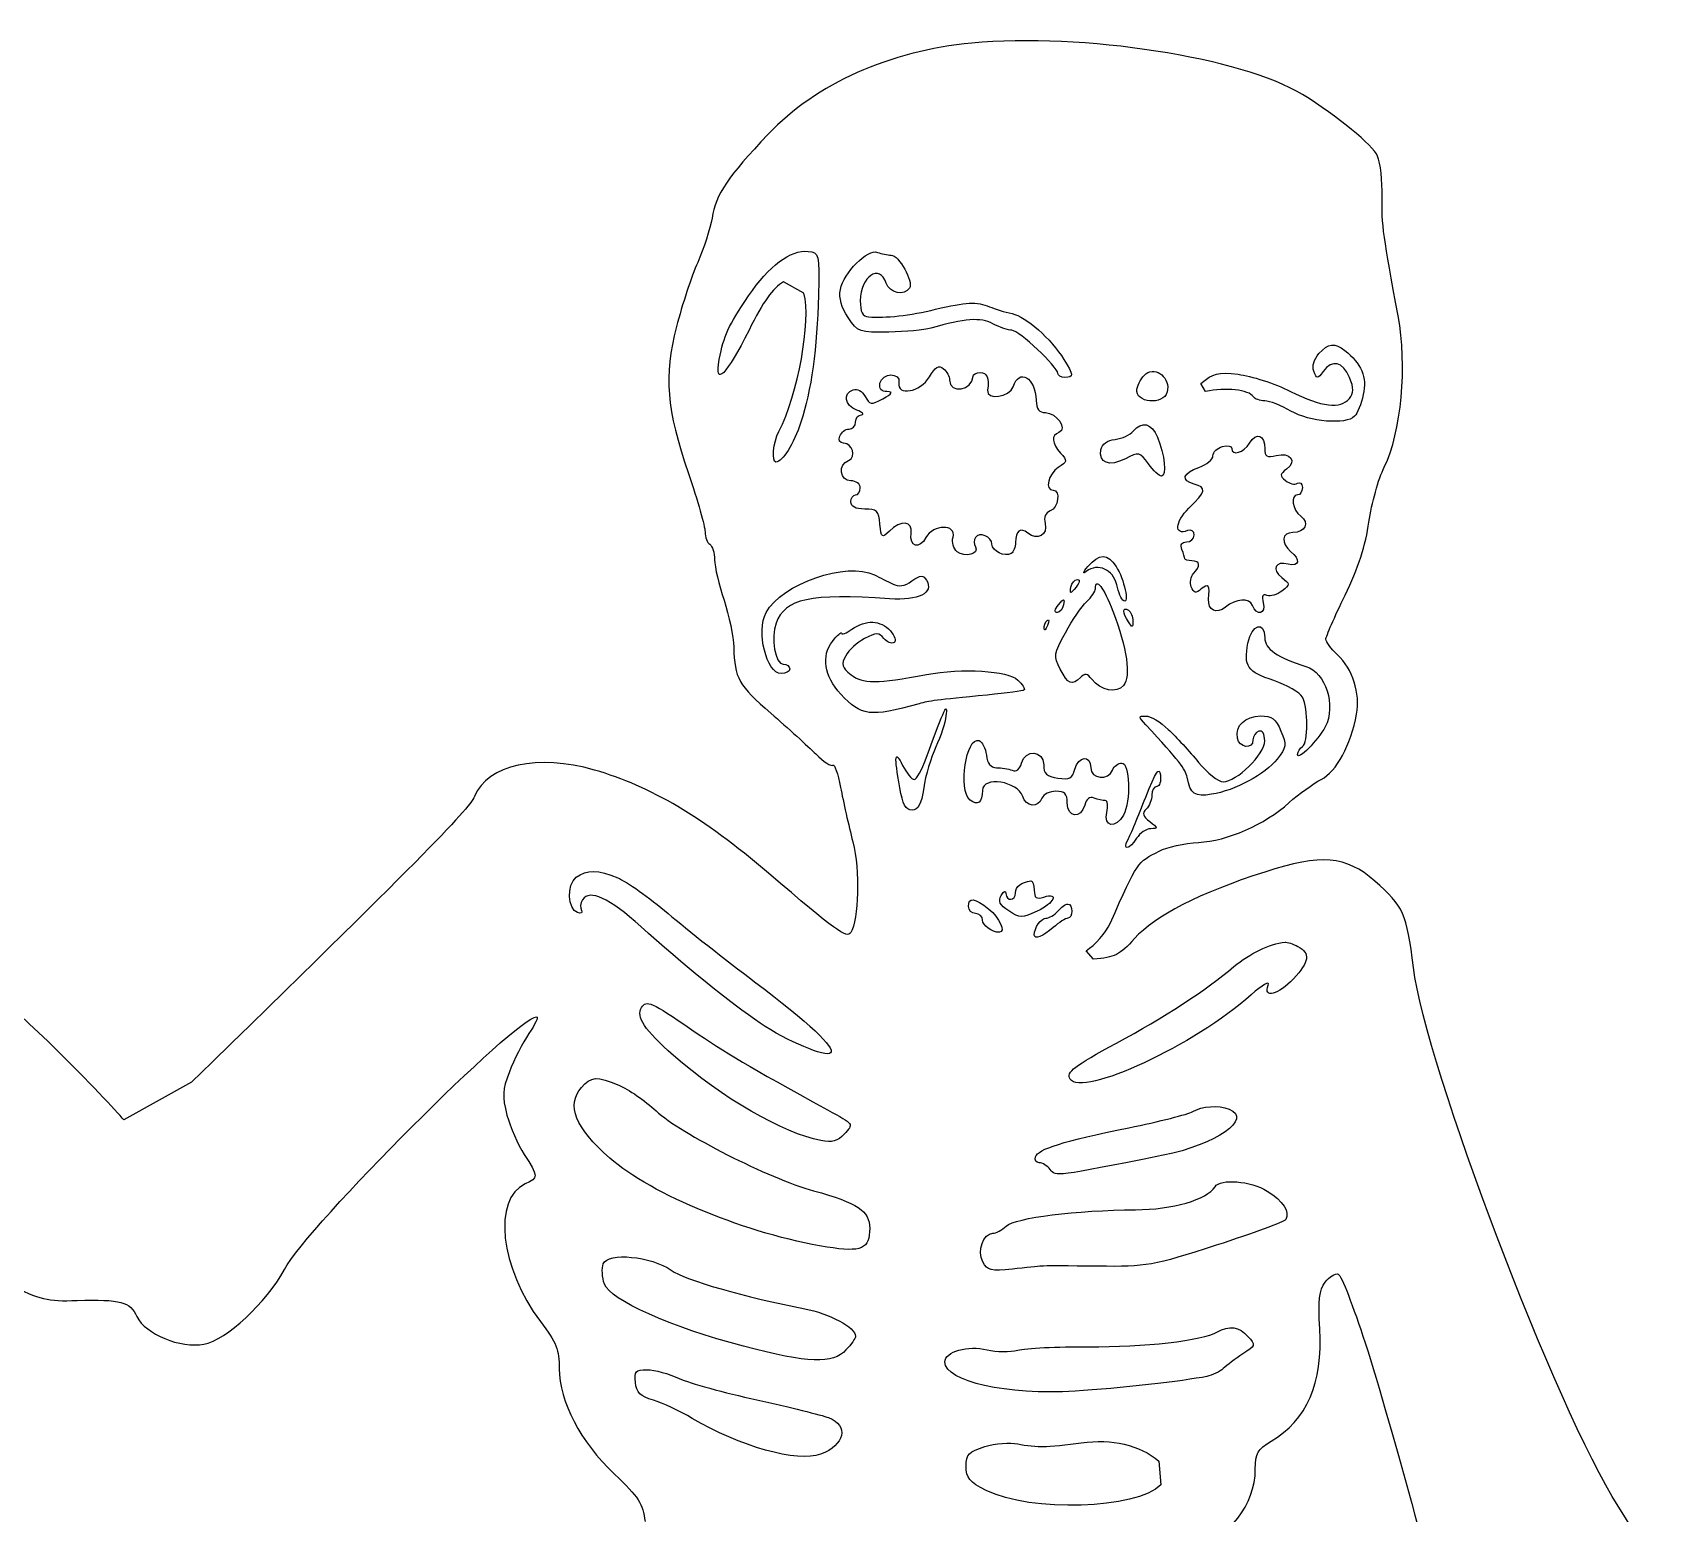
# Model space of a CAD drawing. Header units: millimetres. Extents: x 61 to 288, y 75 to 444.
# Drawn here: x 220.7 to 287.5, y 199.6 to 260.2 of the extents above; entities that cross this region are included whole.
import ezdxf

# ---------------------------------------------------------------- set-up
doc = ezdxf.new("R2010")
doc.units = ezdxf.units.MM
doc.layers.add('Layer 01', color=12, linetype='Continuous', true_color=0xc80000)

msp = doc.modelspace()

# ---------------------------------------------------------------- linework, layer by layer
at = {"layer": 'Layer 01'}
for p, q in [((252.265, 249.551), (251.433, 250.006)), ((268.701, 245.526), (268.509, 245.849)), ((264.115, 222.301), (263.806, 222.647)), ((227.209, 217.263), (224.438, 215.722)), ((266.789, 201.765), (266.865, 200.786))]:
    msp.add_line(p, q, dxfattribs=at)
for points in [[(272.657, 257.678), (270.211, 259.185), (263.638, 260.206), (259.131, 259.778)], [(259.131, 259.778), (255.761, 259.459), (252.77, 258.121), (250.806, 256.055)], [(275.734, 255.152), (275.547, 255.604), (274.112, 256.782), (272.657, 257.678)], [(250.806, 256.055), (249.14, 254.302), (248.67, 253.601), (248.504, 252.62)], [(275.922, 253.497), (275.936, 254.124), (275.851, 254.869), (275.734, 255.152)], [(276.577, 248.618), (275.974, 251.806), (275.898, 252.372), (275.922, 253.497)], [(248.504, 252.62), (248.431, 252.185), (248.167, 251.368), (247.917, 250.804)], [(250, 249.435), (250.828, 250.666), (251.723, 251.335), (252.435, 251.255)], [(253.757, 249.703), (253.882, 250.374), (254.877, 251.37), (255.273, 251.218)], [(247.917, 250.804), (247.667, 250.239), (247.278, 249.059), (247.052, 248.181)], [(252.435, 251.255), (252.889, 251.204), (252.897, 251.17), (252.858, 249.471)], [(255.628, 249.952), (255.369, 250.769), (254.57, 250.231), (254.57, 249.24)], [(255.273, 251.218), (255.433, 251.157), (255.684, 251.106), (255.831, 251.106)], [(255.831, 251.106), (256.149, 251.106), (256.753, 250.023), (256.587, 249.754)], [(251.433, 250.006), (250.989, 249.75), (250.595, 249.202), (250.019, 248.04)], [(248.8, 246.831), (249, 247.845), (249.151, 248.172), (250, 249.435)], [(251.239, 243.891), (252.019, 245.384), (252.569, 248.421), (252.265, 249.551)], [(252.858, 249.471), (252.808, 247.316), (252.562, 245.526), (252.144, 244.276)], [(254.076, 248.548), (253.795, 248.963), (253.69, 249.341), (253.757, 249.703)], [(256.587, 249.754), (256.383, 249.424), (255.754, 249.554), (255.628, 249.952)], [(254.57, 249.24), (254.57, 248.774), (254.66, 248.598), (254.907, 248.577)], [(254.907, 248.577), (255.578, 248.521), (256.612, 248.638), (257.649, 248.888)], [(257.649, 248.888), (258.899, 249.188), (259.342, 249.209), (259.861, 248.99)], [(259.861, 248.99), (260.073, 248.9), (260.487, 248.775), (260.78, 248.711)], [(260.78, 248.711), (261.353, 248.587), (262.374, 247.683), (262.904, 246.832)], [(247.052, 248.181), (246.526, 246.138), (246.633, 244.82), (247.541, 242.163)], [(250.019, 248.04), (249.106, 246.198), (248.57, 245.666), (248.8, 246.831)], [(255.734, 247.954), (254.542, 247.932), (254.477, 247.956), (254.076, 248.548)], [(257.456, 248.115), (257.192, 248.039), (256.417, 247.967), (255.734, 247.954)], [(259.992, 248.299), (259.481, 248.563), (258.859, 248.518), (257.456, 248.115)], [(260.776, 248.028), (260.633, 248.028), (260.28, 248.15), (259.992, 248.299)], [(262.652, 246.266), (262.652, 246.531), (261.058, 248.028), (260.776, 248.028)], [(276.01, 242.435), (276.706, 243.837), (276.96, 246.6), (276.577, 248.618)], [(273.337, 247.073), (273.729, 247.505), (273.976, 247.536), (274.398, 247.204)], [(262.904, 246.832), (263.302, 246.191), (263.307, 246.104), (262.94, 246.104)], [(273.129, 246.351), (273.046, 246.565), (273.124, 246.838), (273.337, 247.073)], [(274.582, 246.103), (274.313, 246.751), (273.881, 246.848), (273.51, 246.344)], [(274.398, 247.204), (275.073, 246.672), (275.31, 246.102), (275.151, 245.396)], [(255.376, 245.863), (255.46, 246.298), (256.225, 246.322), (256.154, 245.887)], [(256.154, 245.887), (256.062, 245.32), (257.035, 245.502), (257.401, 246.12)], [(257.401, 246.12), (257.646, 246.536), (257.783, 246.617), (257.974, 246.458)], [(257.974, 246.458), (258.113, 246.343), (258.226, 246.139), (258.226, 246.004)], [(258.226, 246.004), (258.226, 245.411), (259.173, 245.556), (259.185, 246.152)], [(259.185, 246.152), (259.187, 246.231), (259.318, 246.296), (259.477, 246.296)], [(259.477, 246.296), (259.755, 246.296), (259.845, 246.081), (259.78, 245.574)], [(260.824, 245.719), (261.069, 246.491), (261.731, 246.1), (261.767, 245.161)], [(262.94, 246.104), (262.781, 246.104), (262.652, 246.177), (262.652, 246.266)], [(265.888, 245.622), (265.922, 245.834), (266.089, 246.115), (266.259, 246.246)], [(266.259, 246.246), (266.675, 246.567), (267.272, 246.058), (267.127, 245.505)], [(268.509, 245.849), (269.006, 246.281), (269.192, 246.327), (270.035, 246.227)], [(270.035, 246.227), (270.563, 246.165), (271.522, 245.851), (272.166, 245.531)], [(273.51, 246.344), (273.274, 246.024), (273.255, 246.024), (273.129, 246.351)], [(274.581, 245.237), (274.772, 245.467), (274.772, 245.643), (274.582, 246.103)], [(254.426, 244.763), (253.934, 244.96), (253.851, 245.431), (254.278, 245.595)], [(254.278, 245.595), (254.447, 245.659), (254.648, 245.548), (254.767, 245.325)], [(254.767, 245.325), (254.954, 244.975), (255.012, 244.967), (255.492, 245.228)], [(255.662, 245.519), (255.434, 245.524), (255.334, 245.644), (255.376, 245.863)], [(255.492, 245.228), (255.888, 245.443), (255.929, 245.513), (255.662, 245.519)], [(259.78, 245.574), (259.726, 245.159), (260.688, 245.292), (260.824, 245.719)], [(267.127, 245.505), (266.981, 244.945), (265.798, 245.058), (265.888, 245.622)], [(270.652, 245.309), (270.476, 245.594), (269.496, 245.703), (268.701, 245.526)], [(271.118, 245.141), (270.919, 245.141), (270.709, 245.217), (270.652, 245.309)], [(272.166, 245.531), (273.456, 244.89), (274.216, 244.797), (274.581, 245.237)], [(275.151, 245.396), (275.066, 245.018), (274.906, 244.619), (274.795, 244.509)], [(254.618, 244.576), (254.75, 244.583), (254.664, 244.667), (254.426, 244.763)], [(261.767, 245.161), (261.78, 244.806), (261.891, 244.661), (262.149, 244.66)], [(262.149, 244.66), (262.6, 244.66), (263.062, 243.982), (262.7, 243.85)], [(272.187, 244.725), (271.799, 244.954), (271.318, 245.141), (271.118, 245.141)], [(274.795, 244.509), (274.442, 244.155), (272.942, 244.279), (272.187, 244.725)], [(252.144, 244.276), (251.84, 243.365), (251.385, 242.64), (251.118, 242.64)], [(253.731, 243.698), (253.792, 243.857), (253.962, 243.987), (254.109, 243.987)], [(254.109, 243.987), (254.257, 243.987), (254.378, 244.117), (254.378, 244.276)], [(254.378, 244.276), (254.378, 244.434), (254.486, 244.57), (254.618, 244.576)], [(265.74, 243.902), (266.096, 244.331), (266.488, 244.232), (266.731, 243.65)], [(251.118, 242.64), (250.934, 242.64), (251.013, 243.457), (251.239, 243.891)], [(253.882, 243.41), (253.728, 243.41), (253.666, 243.529), (253.731, 243.698)], [(254.086, 242.708), (254.427, 242.839), (254.261, 243.41), (253.882, 243.41)], [(262.7, 243.85), (262.372, 243.731), (262.397, 243.412), (262.766, 243.005)], [(264.414, 243.144), (264.457, 243.37), (264.675, 243.528), (264.996, 243.565)], [(264.996, 243.565), (265.279, 243.598), (265.613, 243.75), (265.74, 243.902)], [(266.731, 243.65), (267.023, 242.951), (267.117, 242.063), (266.898, 242.063)], [(269.386, 243.273), (269.598, 243.328), (269.771, 243.295), (269.771, 243.199)], [(269.771, 243.199), (269.771, 242.877), (270.253, 243.021), (270.501, 243.417)], [(270.501, 243.417), (270.787, 243.875), (271.118, 243.751), (271.118, 243.185)], [(254.185, 241.87), (253.728, 241.87), (253.648, 242.541), (254.086, 242.708)], [(262.766, 243.005), (263.048, 242.693), (263.041, 242.646), (262.67, 242.414)], [(265.416, 242.773), (264.763, 242.435), (264.311, 242.603), (264.414, 243.144)], [(266.358, 242.566), (266.004, 243.052), (265.97, 243.059), (265.416, 242.773)], [(268.424, 242.419), (268.742, 242.529), (269.001, 242.744), (269.001, 242.896)], [(269.001, 242.896), (269.001, 243.048), (269.175, 243.218), (269.386, 243.273)], [(271.118, 243.185), (271.118, 242.863), (271.204, 242.812), (271.587, 242.908)], [(271.587, 242.908), (272.165, 243.054), (272.454, 242.671), (272.011, 242.347)], [(247.541, 242.163), (247.914, 241.07), (248.22, 239.999), (248.22, 239.783)], [(262.67, 242.414), (262.26, 242.159), (262.108, 241.485), (262.459, 241.485)], [(266.898, 242.063), (266.803, 242.063), (266.559, 242.289), (266.358, 242.566)], [(268.232, 241.734), (267.673, 241.88), (267.76, 242.187), (268.424, 242.419)], [(272.011, 242.347), (271.732, 242.143), (271.727, 242.084), (271.973, 241.879)], [(275.383, 240.183), (275.488, 240.939), (275.77, 241.953), (276.01, 242.435)], [(254.57, 241.582), (254.57, 241.742), (254.399, 241.87), (254.185, 241.87)], [(254.378, 241.293), (254.483, 241.293), (254.57, 241.423), (254.57, 241.582)], [(262.459, 241.485), (262.776, 241.485), (262.676, 240.766), (262.341, 240.638)], [(268.018, 240.754), (268.719, 241.438), (268.753, 241.597), (268.232, 241.734)], [(271.973, 241.879), (272.129, 241.75), (272.346, 241.701), (272.456, 241.769)], [(272.456, 241.769), (272.567, 241.837), (272.657, 241.758), (272.657, 241.593)], [(272.657, 241.593), (272.657, 241.428), (272.571, 241.293), (272.465, 241.293)], [(254.185, 241.004), (254.185, 241.163), (254.272, 241.293), (254.378, 241.293)], [(254.75, 240.716), (254.376, 240.716), (254.185, 240.813), (254.185, 241.004)], [(255.376, 240.102), (255.323, 240.639), (255.245, 240.716), (254.75, 240.716)], [(262.341, 240.638), (262.14, 240.561), (262.067, 240.379), (262.134, 240.124)], [(267.963, 239.831), (267.404, 239.616), (267.439, 240.187), (268.018, 240.754)], [(272.465, 241.293), (272.155, 241.293), (272.244, 240.683), (272.59, 240.429)], [(255.759, 239.813), (255.456, 239.509), (255.432, 239.527), (255.376, 240.102)], [(256.651, 239.723), (256.725, 240.234), (256.227, 240.285), (255.759, 239.813)], [(258.364, 239.568), (258.506, 240.111), (257.549, 240.094), (257.258, 239.55)], [(261.429, 239.731), (261.127, 239.981), (260.92, 239.825), (260.92, 239.348)], [(262.134, 240.124), (262.255, 239.661), (261.811, 239.413), (261.429, 239.731)], [(272.59, 240.429), (272.973, 240.15), (272.78, 239.754), (272.261, 239.754)], [(274.406, 237.191), (274.937, 238.282), (275.255, 239.256), (275.383, 240.183)], [(248.22, 239.783), (248.22, 239.568), (248.307, 239.338), (248.413, 239.273)], [(257.258, 239.55), (256.99, 239.05), (256.57, 239.171), (256.651, 239.723)], [(258.532, 238.97), (258.385, 239.091), (258.31, 239.361), (258.364, 239.568)], [(259.279, 239.553), (259.216, 239.452), (259.219, 239.282), (259.285, 239.175)], [(259.958, 239.273), (259.958, 239.583), (259.432, 239.8), (259.279, 239.553)], [(260.92, 239.348), (260.92, 239.16), (260.841, 238.958), (260.745, 238.899)], [(267.73, 239.065), (267.653, 239.264), (267.72, 239.369), (267.922, 239.369)], [(267.922, 239.369), (268.093, 239.369), (268.232, 239.496), (268.232, 239.651)], [(268.232, 239.651), (268.232, 239.815), (268.118, 239.89), (267.963, 239.831)], [(272.261, 239.754), (271.817, 239.754), (271.77, 239.321), (272.176, 238.984)], [(248.413, 239.273), (248.518, 239.207), (248.607, 238.921), (248.61, 238.636)], [(248.61, 238.636), (248.612, 238.351), (248.785, 237.607), (248.995, 236.982)], [(259.285, 239.175), (259.464, 238.885), (258.839, 238.715), (258.532, 238.97)], [(260.745, 238.899), (260.485, 238.738), (259.958, 238.988), (259.958, 239.273)], [(263.884, 238.362), (264.349, 238.907), (264.685, 238.906), (265.041, 238.359)], [(267.847, 238.68), (267.847, 238.724), (267.794, 238.897), (267.73, 239.065)], [(268.135, 238.599), (267.977, 238.599), (267.847, 238.635), (267.847, 238.68)], [(272.176, 238.984), (272.588, 238.642), (272.533, 238.344), (272.08, 238.462)], [(250.721, 236.482), (251.349, 237.656), (254.027, 238.587), (255.15, 238.022)], [(255.15, 238.022), (255.36, 237.916), (255.694, 237.749), (255.893, 237.65)], [(256.684, 237.772), (257.045, 238.025), (257.139, 238.031), (257.278, 237.807)], [(263.816, 238.162), (263.65, 238.034), (263.68, 238.123), (263.884, 238.362)], [(265.061, 237.62), (264.923, 238.247), (264.288, 238.524), (263.816, 238.162)], [(264.191, 237.452), (264.191, 237.953), (264.526, 237.522), (264.907, 236.531)], [(265.041, 238.359), (265.365, 237.862), (265.596, 236.809), (265.348, 236.962)], [(268.112, 237.532), (268.044, 237.71), (268.086, 237.953), (268.206, 238.073)], [(268.206, 238.073), (268.508, 238.376), (268.478, 238.599), (268.135, 238.599)], [(272.08, 238.462), (271.552, 238.601), (271.386, 238.249), (271.82, 237.913)], [(257.278, 237.807), (257.6, 237.285), (256.953, 236.957), (255.765, 237.04)], [(255.893, 237.65), (256.147, 237.524), (256.382, 237.561), (256.684, 237.772)], [(263.397, 237.519), (263.154, 237.234), (263.137, 237.234), (263.189, 237.519)], [(263.189, 237.519), (263.22, 237.69), (263.339, 237.83), (263.453, 237.83)], [(263.453, 237.83), (263.578, 237.83), (263.556, 237.706), (263.397, 237.519)], [(263.832, 236.923), (264.03, 237.112), (264.191, 237.35), (264.191, 237.452)], [(265.348, 236.962), (265.257, 237.018), (265.128, 237.314), (265.061, 237.62)], [(268.523, 237.447), (268.29, 237.254), (268.213, 237.27), (268.112, 237.532)], [(268.822, 237.029), (268.878, 237.599), (268.814, 237.688), (268.523, 237.447)], [(271.821, 237.362), (271.625, 237.21), (271.35, 237.13), (271.209, 237.184)], [(271.82, 237.913), (272.166, 237.645), (272.166, 237.629), (271.821, 237.362)], [(248.995, 236.982), (249.204, 236.357), (249.383, 235.491), (249.394, 235.058)], [(255.765, 237.04), (252.503, 237.268), (251.504, 237.053), (251.123, 236.04)], [(262.62, 236.483), (262.494, 236.483), (262.517, 236.606), (262.676, 236.793)], [(262.884, 236.793), (262.853, 236.622), (262.734, 236.483), (262.62, 236.483)], [(262.676, 236.793), (262.919, 237.078), (262.936, 237.078), (262.884, 236.793)], [(262.966, 235.657), (263.245, 236.164), (263.635, 236.734), (263.832, 236.923)], [(265.538, 236.098), (265.294, 236.475), (265.294, 236.729), (265.538, 236.579)], [(269.51, 236.698), (269.153, 236.401), (268.778, 236.582), (268.822, 237.029)], [(270.612, 236.767), (270.486, 237.094), (269.946, 237.06), (269.51, 236.698)], [(271.058, 236.883), (271.178, 236.426), (270.782, 236.324), (270.612, 236.767)], [(271.209, 237.184), (271.03, 237.253), (270.985, 237.164), (271.058, 236.883)], [(273.619, 235.388), (273.619, 235.49), (273.973, 236.301), (274.406, 237.191)], [(251.337, 233.981), (250.729, 233.981), (250.305, 235.704), (250.721, 236.482)], [(251.123, 236.04), (250.901, 235.45), (251.091, 234.366), (251.417, 234.366)], [(254.228, 235.798), (254.803, 236.201), (255.402, 236.176), (255.803, 235.732)], [(262.087, 235.825), (262.08, 235.94), (262.139, 236.091), (262.219, 236.162)], [(262.231, 235.953), (262.159, 235.768), (262.094, 235.711), (262.087, 235.825)], [(262.219, 236.162), (262.298, 236.233), (262.304, 236.139), (262.231, 235.953)], [(264.907, 236.531), (265.485, 235.027), (265.651, 233.868), (265.343, 233.497)], [(265.538, 236.579), (265.644, 236.513), (265.729, 236.313), (265.727, 236.134)], [(265.727, 236.134), (265.725, 235.854), (265.699, 235.849), (265.538, 236.098)], [(270.432, 235.233), (270.577, 236.006), (271.118, 236.174), (271.118, 235.446)], [(253.776, 233.144), (253.096, 233.883), (252.966, 234.704), (253.434, 235.299)], [(253.434, 235.299), (253.636, 235.555), (253.8, 235.705), (253.8, 235.632)], [(253.8, 235.632), (253.8, 235.559), (253.993, 235.633), (254.228, 235.798)], [(254.749, 235.417), (254.445, 235.26), (254.096, 234.944), (253.973, 234.714)], [(255.534, 235.421), (255.33, 235.668), (255.233, 235.668), (254.749, 235.417)], [(255.951, 235.253), (255.85, 235.191), (255.663, 235.267), (255.534, 235.421)], [(255.803, 235.732), (255.99, 235.526), (256.054, 235.317), (255.951, 235.253)], [(262.752, 234.165), (262.474, 234.702), (262.487, 234.787), (262.966, 235.657)], [(271.118, 235.446), (271.118, 234.993), (271.648, 234.626), (272.804, 234.278)], [(274.095, 234.756), (273.833, 235.002), (273.619, 235.286), (273.619, 235.388)], [(249.394, 235.058), (249.424, 233.799), (249.591, 233.504), (250.914, 232.358)], [(253.973, 234.714), (253.782, 234.357), (253.815, 234.242), (254.192, 233.937)], [(271.491, 233.696), (270.395, 234.061), (270.251, 234.269), (270.432, 235.233)], [(274.879, 232.325), (275.037, 233.167), (274.711, 234.177), (274.095, 234.756)], [(251.684, 234.174), (251.684, 234.068), (251.528, 233.981), (251.337, 233.981)], [(251.417, 234.366), (251.564, 234.366), (251.684, 234.279), (251.684, 234.174)], [(254.192, 233.937), (254.655, 233.562), (255.267, 233.564), (257.275, 233.944)], [(257.275, 233.944), (258.73, 234.22), (260.63, 234.106), (261.015, 233.721)], [(263.574, 233.826), (263.227, 233.479), (263.074, 233.542), (262.752, 234.165)], [(264.046, 233.75), (263.859, 233.988), (263.753, 234.005), (263.574, 233.826)], [(272.804, 234.278), (273.613, 234.033), (274.047, 232.671), (273.591, 231.804)], [(261.279, 233.315), (261.24, 233.277), (260.559, 233.182), (259.765, 233.106)], [(261.015, 233.721), (261.2, 233.536), (261.318, 233.354), (261.279, 233.315)], [(265.343, 233.497), (265.06, 233.157), (264.413, 233.283), (264.046, 233.75)], [(272.659, 233.016), (272.554, 233.211), (272.029, 233.518), (271.491, 233.696)], [(256.975, 232.752), (254.958, 232.192), (254.614, 232.234), (253.776, 233.144)], [(259.765, 233.106), (257.64, 232.9), (257.398, 232.87), (256.975, 232.752)], [(257.268, 230.518), (258.051, 232.652), (258.14, 232.843), (258.077, 232.249)], [(272.657, 230.999), (272.906, 231.152), (272.907, 232.553), (272.659, 233.016)], [(250.914, 232.358), (251.602, 231.762), (252.428, 231.014), (252.75, 230.695)], [(258.077, 232.249), (258.049, 231.985), (257.862, 231.418), (257.662, 230.99)], [(266.259, 231.884), (265.939, 232.232), (265.939, 232.249), (266.259, 232.248)], [(266.259, 232.248), (266.445, 232.248), (266.856, 232), (267.173, 231.698)], [(269.998, 231.345), (269.9, 231.855), (270.319, 232.249), (270.958, 232.249)], [(270.958, 232.249), (271.41, 232.249), (271.573, 232.127), (271.781, 231.631)], [(273.427, 229.652), (274.053, 229.976), (274.641, 231.059), (274.879, 232.325)], [(259.061, 228.811), (258.563, 229.225), (258.895, 231.416), (259.43, 231.24)], [(267.945, 229.739), (267.88, 230.073), (267.607, 230.421), (266.259, 231.884)], [(267.173, 231.698), (267.491, 231.396), (268.047, 230.79), (268.41, 230.352)], [(270.637, 231.271), (270.637, 230.873), (270.077, 230.937), (269.998, 231.345)], [(270.877, 231.624), (270.745, 231.58), (270.637, 231.421), (270.637, 231.271)], [(271.118, 231.227), (271.118, 231.523), (271.027, 231.674), (270.877, 231.624)], [(271.781, 231.631), (272.018, 231.069), (272.004, 230.965), (271.628, 230.485)], [(273.591, 231.804), (273.298, 231.247), (272.465, 230.409), (272.465, 230.672)], [(243.698, 230.036), (241.374, 230.707), (239.321, 230.255), (238.782, 228.954)], [(252.75, 230.695), (253.071, 230.376), (253.386, 230.168), (253.45, 230.232)], [(256.186, 229.315), (255.951, 230.659), (255.979, 230.875), (256.304, 230.229)], [(257.662, 230.99), (257.463, 230.563), (257.238, 229.805), (257.164, 229.307)], [(259.43, 231.24), (259.561, 231.197), (259.696, 230.93), (259.73, 230.647)], [(259.73, 230.647), (259.771, 230.297), (259.904, 230.133), (260.147, 230.133)], [(261.165, 230.314), (261.318, 230.9), (262.074, 230.848), (262.074, 230.251)], [(263.35, 230.069), (263.488, 230.617), (263.998, 230.667), (263.998, 230.133)], [(269.414, 229.556), (269.967, 229.556), (271.118, 230.684), (271.118, 231.227)], [(272.465, 230.672), (272.465, 230.786), (272.551, 230.933), (272.657, 230.999)], [(250.818, 225.814), (248.118, 228.117), (246.003, 229.371), (243.698, 230.036)], [(253.45, 230.232), (253.514, 230.295), (253.655, 229.888), (253.763, 229.326)], [(256.304, 230.229), (256.464, 229.911), (256.675, 229.652), (256.773, 229.652)], [(256.773, 229.652), (256.87, 229.652), (257.093, 230.041), (257.268, 230.518)], [(260.147, 230.133), (260.343, 230.133), (260.629, 230.085), (260.783, 230.026)], [(260.783, 230.026), (260.957, 229.959), (261.1, 230.067), (261.165, 230.314)], [(262.074, 230.251), (262.074, 229.887), (262.195, 229.774), (262.656, 229.706)], [(262.656, 229.706), (263.14, 229.635), (263.257, 229.696), (263.35, 230.069)], [(263.998, 230.133), (263.998, 229.671), (264.721, 229.593), (264.891, 230.037)], [(264.891, 230.037), (264.952, 230.195), (265.122, 230.325), (265.27, 230.325)], [(265.27, 230.325), (265.595, 230.325), (265.645, 228.769), (265.339, 228.196)], [(266.248, 228.921), (266.659, 229.977), (266.803, 230.195), (266.849, 229.835)], [(268.41, 230.352), (268.773, 229.914), (269.225, 229.556), (269.414, 229.556)], [(271.628, 230.485), (271.146, 229.87), (269.896, 229.198), (268.945, 229.044)], [(221.685, 218.588), (217.865, 222.373), (212.494, 226.423), (206.85, 229.775)], [(253.763, 229.326), (253.872, 228.764), (254.096, 227.765), (254.263, 227.104)], [(256.687, 228.401), (256.43, 228.401), (256.306, 228.628), (256.186, 229.315)], [(257.164, 229.307), (257.06, 228.619), (256.946, 228.401), (256.687, 228.401)], [(261.215, 228.957), (261.017, 229.58), (259.573, 229.796), (259.573, 229.203)], [(266.705, 229.363), (266.592, 229.363), (266.5, 229.207), (266.5, 229.017)], [(266.849, 229.835), (266.883, 229.576), (266.818, 229.363), (266.705, 229.363)], [(268.945, 229.044), (268.259, 228.932), (268.076, 229.06), (267.945, 229.739)], [(272.117, 228.705), (272.507, 229.055), (273.097, 229.481), (273.427, 229.652)], [(238.782, 228.954), (238.552, 228.4), (236.358, 226.183), (227.209, 217.263)], [(259.573, 229.203), (259.573, 228.714), (259.368, 228.557), (259.061, 228.811)], [(262.005, 228.882), (261.849, 228.476), (261.353, 228.523), (261.215, 228.957)], [(262.576, 229.171), (262.323, 229.171), (262.066, 229.041), (262.005, 228.882)], [(263.036, 228.69), (263.036, 229.069), (262.939, 229.171), (262.576, 229.171)], [(263.753, 228.604), (263.603, 228.028), (263.036, 228.096), (263.036, 228.69)], [(264.136, 228.893), (263.961, 228.96), (263.818, 228.852), (263.753, 228.604)], [(264.595, 228.786), (264.496, 228.786), (264.289, 228.834), (264.136, 228.893)], [(264.655, 228.305), (264.721, 228.569), (264.694, 228.786), (264.595, 228.786)], [(265.525, 227.198), (265.625, 227.384), (265.95, 228.159), (266.248, 228.921)], [(266.5, 229.017), (266.5, 228.826), (266.396, 228.567), (266.27, 228.44)], [(268.403, 227.075), (269.603, 227.139), (271.103, 227.798), (272.117, 228.705)], [(265.339, 228.196), (265.033, 227.625), (264.505, 227.709), (264.655, 228.305)], [(266.27, 228.44), (266.091, 228.262), (266.123, 228.147), (266.414, 227.927)], [(266.414, 227.927), (266.751, 227.672), (266.755, 227.643), (266.453, 227.637)], [(266.453, 227.637), (266.269, 227.634), (266.01, 227.458), (265.878, 227.246)], [(254.263, 227.104), (254.562, 225.915), (254.516, 223.933), (254.177, 223.384)], [(264.79, 223.762), (265.94, 226.333), (265.882, 226.247), (266.805, 226.724)], [(265.878, 227.246), (265.583, 226.774), (265.271, 226.731), (265.525, 227.198)], [(266.805, 226.724), (267.121, 226.887), (267.84, 227.046), (268.403, 227.075)], [(275.616, 225.495), (274.439, 226.532), (273.438, 226.614), (271.118, 225.865)], [(242.949, 225.65), (243.388, 225.971), (243.841, 225.966), (244.646, 225.629)], [(243.004, 224.206), (242.586, 224.343), (242.548, 225.356), (242.949, 225.65)], [(244.646, 225.629), (245.002, 225.48), (245.93, 224.822), (246.709, 224.166)], [(254.177, 223.384), (254.024, 223.137), (253.589, 223.451), (250.818, 225.814)], [(260.92, 225.018), (260.92, 225.266), (261.172, 225.46), (261.545, 225.5)], [(261.545, 225.5), (261.624, 225.508), (261.689, 225.336), (261.689, 225.117)], [(271.118, 225.865), (268.446, 225.002), (266.636, 224.076), (265.79, 223.14)], [(277.203, 221.955), (276.922, 224.197), (276.812, 224.443), (275.616, 225.495)], [(243.209, 224.732), (243.122, 224.591), (243.1, 224.394), (243.161, 224.296)], [(245.59, 223.635), (244.307, 224.797), (243.484, 225.176), (243.209, 224.732)], [(258.996, 224.456), (258.996, 224.85), (259.235, 224.819), (259.836, 224.346)], [(260.649, 224.27), (260.268, 224.519), (260.197, 224.667), (260.339, 224.91)], [(260.339, 224.91), (260.449, 225.098), (260.526, 225.129), (260.529, 224.986)], [(260.529, 224.986), (260.537, 224.651), (260.92, 224.682), (260.92, 225.018)], [(261.689, 225.117), (261.689, 224.807), (261.774, 224.746), (262.074, 224.841)], [(262.074, 224.841), (262.717, 225.045), (262.505, 224.592), (261.801, 224.258)], [(243.161, 224.296), (243.221, 224.198), (243.151, 224.157), (243.004, 224.206)], [(246.709, 224.166), (247.487, 223.509), (249.076, 222.253), (250.241, 221.375)], [(259.284, 224.168), (259.125, 224.168), (258.996, 224.298), (258.996, 224.456)], [(259.573, 223.9), (259.573, 224.047), (259.443, 224.168), (259.284, 224.168)], [(259.836, 224.346), (260.261, 224.011), (260.537, 223.398), (260.262, 223.398)], [(261.801, 224.258), (261.191, 223.969), (261.107, 223.97), (260.649, 224.27)], [(261.689, 223.286), (261.689, 223.581), (261.963, 223.975), (262.168, 223.975)], [(262.168, 223.975), (262.302, 223.975), (262.52, 224.105), (262.652, 224.264)], [(263.066, 223.975), (262.976, 223.975), (262.703, 223.802), (262.459, 223.591)], [(262.652, 224.264), (262.783, 224.423), (262.967, 224.553), (263.06, 224.553)], [(263.06, 224.553), (263.153, 224.553), (263.229, 224.423), (263.229, 224.264)], [(263.229, 224.264), (263.229, 224.105), (263.155, 223.975), (263.066, 223.975)], [(250.471, 219.684), (249.285, 220.481), (247.28, 222.104), (245.59, 223.635)], [(260.262, 223.398), (259.955, 223.398), (259.573, 223.676), (259.573, 223.9)], [(262.459, 223.591), (262.05, 223.235), (261.689, 223.093), (261.689, 223.286)], [(263.806, 222.647), (264.176, 222.878), (264.619, 223.38), (264.79, 223.762)], [(265.79, 223.14), (265.185, 222.471), (264.974, 222.365), (264.115, 222.301)], [(269.86, 221.994), (270.507, 222.541), (271.307, 222.925), (271.948, 222.996)], [(271.948, 222.996), (272.035, 223.005), (272.273, 222.924), (272.478, 222.814)], [(272.478, 222.814), (272.993, 222.538), (272.944, 222.193), (272.291, 221.494)], [(265.057, 218.866), (266.994, 219.905), (268.719, 221.028), (269.86, 221.994)], [(285.576, 199.919), (283.045, 203.888), (277.707, 217.937), (277.203, 221.955)], [(250.241, 221.375), (252.485, 219.68), (253.565, 218.673), (253.358, 218.466)], [(271.256, 221.233), (271.328, 221.426), (271.033, 221.258), (270.565, 220.839)], [(272.291, 221.494), (271.674, 220.833), (271.047, 220.675), (271.256, 221.233)], [(245.621, 220.318), (245.821, 220.641), (246.018, 220.555), (247.68, 219.413)], [(270.565, 220.839), (268.274, 218.787), (263.63, 216.628), (263.157, 217.394)], [(231.008, 209.601), (231.983, 211.401), (240.505, 219.935), (241.328, 219.935)], [(241.328, 219.935), (241.408, 219.935), (241.266, 219.628), (241.012, 219.253)], [(246.924, 218.364), (245.741, 219.406), (245.386, 219.938), (245.621, 220.318)], [(241.012, 219.253), (240.757, 218.879), (240.398, 218.176), (240.213, 217.693)], [(247.68, 219.413), (249.103, 218.435), (249.927, 217.948), (253.223, 216.139)], [(253.358, 218.466), (253.163, 218.271), (251.581, 218.938), (250.471, 219.684)], [(224.438, 215.722), (224.152, 216.081), (222.913, 217.371), (221.685, 218.588)], [(263.157, 217.394), (262.983, 217.675), (263.311, 217.929), (265.057, 218.866)], [(252.961, 214.874), (251.418, 215.17), (248.895, 216.63), (246.924, 218.364)], [(240.213, 217.693), (239.925, 216.936), (239.911, 216.689), (240.114, 215.921)], [(243.164, 217.046), (243.561, 217.51), (243.783, 217.524), (244.696, 217.142)], [(244.317, 214.163), (242.897, 215.417), (242.538, 216.315), (243.164, 217.046)], [(244.696, 217.142), (245.079, 216.982), (245.763, 216.51), (246.216, 216.092)], [(240.114, 215.921), (240.244, 215.43), (240.562, 214.705), (240.822, 214.31)], [(246.216, 216.092), (247.239, 215.149), (250.816, 213.335), (252.662, 212.824)], [(253.223, 216.139), (254.334, 215.53), (254.304, 215.574), (253.906, 215.134)], [(265.554, 215.401), (266.801, 215.654), (267.979, 215.952), (268.171, 216.064)], [(269.659, 216.162), (270.659, 215.778), (269.128, 214.707), (266.961, 214.274)], [(268.171, 216.064), (268.566, 216.293), (269.206, 216.335), (269.659, 216.162)], [(261.736, 214.21), (261.843, 214.537), (262.862, 214.854), (265.554, 215.401)], [(253.906, 215.134), (253.648, 214.85), (253.416, 214.786), (252.961, 214.874)], [(240.822, 214.31), (241.4, 213.43), (241.403, 213.34), (240.864, 213.101)], [(253.209, 210.521), (250.009, 211.029), (246.014, 212.666), (244.317, 214.163)], [(261.893, 213.97), (261.763, 213.97), (261.693, 214.078), (261.736, 214.21)], [(262.342, 213.691), (262.224, 213.844), (262.022, 213.97), (261.893, 213.97)], [(266.961, 214.274), (262.537, 213.391), (262.569, 213.395), (262.342, 213.691)], [(269.085, 212.987), (269.299, 213.333), (270.542, 213.23), (271.22, 212.811)], [(240.864, 213.101), (239.513, 212.504), (239.828, 209.658), (241.486, 207.472)], [(252.662, 212.824), (254.459, 212.326), (254.955, 211.995), (254.955, 211.295)], [(265.826, 212.046), (267.344, 212.054), (268.761, 212.463), (269.085, 212.987)], [(271.22, 212.811), (271.864, 212.414), (272.164, 211.952), (271.976, 211.648)], [(260.545, 211.381), (260.919, 211.719), (263.422, 212.034), (265.826, 212.046)], [(254.955, 211.295), (254.955, 210.439), (254.63, 210.295), (253.209, 210.521)], [(259.997, 211.083), (260.118, 211.083), (260.364, 211.217), (260.545, 211.381)], [(271.976, 211.648), (271.918, 211.554), (270.641, 211.08), (269.137, 210.595)], [(259.582, 209.911), (259.345, 210.355), (259.603, 211.083), (259.997, 211.083)], [(269.137, 210.595), (266.528, 209.752), (266.307, 209.713), (264.287, 209.736)], [(244.057, 209.834), (244.242, 210.315), (246.024, 210.149), (246.829, 209.575)], [(260.792, 209.615), (259.92, 209.522), (259.771, 209.559), (259.582, 209.911)], [(227.714, 206.546), (228.625, 206.717), (230.275, 208.247), (231.008, 209.601)], [(244.102, 209.006), (244.007, 209.277), (243.986, 209.65), (244.057, 209.834)], [(246.829, 209.575), (247.393, 209.174), (249.905, 208.449), (252.297, 207.997)], [(261.978, 209.741), (261.872, 209.731), (261.338, 209.674), (260.792, 209.615)], [(264.287, 209.736), (263.123, 209.749), (262.084, 209.751), (261.978, 209.741)], [(273.594, 209.083), (273.766, 209.31), (274.006, 209.457), (274.129, 209.41)], [(274.129, 209.41), (274.252, 209.363), (274.746, 208.097), (275.227, 206.596)], [(219.733, 209.002), (221.019, 208.366), (221.305, 208.297), (222.523, 208.333)], [(249.796, 206.463), (246.823, 207.244), (244.33, 208.358), (244.102, 209.006)], [(273.369, 207.179), (273.301, 208.352), (273.349, 208.758), (273.594, 209.083)], [(222.523, 208.333), (224.326, 208.386), (224.679, 208.291), (224.976, 207.673)], [(252.297, 207.997), (253.297, 207.808), (254.378, 207.224), (254.378, 206.872)], [(224.976, 207.673), (225.318, 206.96), (226.759, 206.367), (227.714, 206.546)], [(241.486, 207.472), (242.132, 206.62), (242.255, 206.311), (242.255, 205.547)], [(269.179, 207.046), (269.657, 207.325), (270.068, 207.266), (270.431, 206.865)], [(254.378, 206.872), (254.378, 206.794), (254.201, 206.541), (253.985, 206.309)], [(263.902, 206.441), (266.175, 206.421), (268.583, 206.697), (269.179, 207.046)], [(270.431, 206.865), (270.752, 206.511), (270.743, 206.481), (270.22, 206.146)], [(271.38, 202.576), (272.849, 203.442), (273.498, 204.944), (273.369, 207.179)], [(275.227, 206.596), (276.293, 203.271), (278.44, 195.373), (278.695, 193.842)], [(253.985, 206.309), (253.442, 205.727), (252.458, 205.763), (249.796, 206.463)], [(258.033, 205.819), (258.033, 206.241), (258.983, 206.515), (259.762, 206.318)], [(259.762, 206.318), (260.134, 206.224), (260.698, 206.218), (261.016, 206.304)], [(261.016, 206.304), (261.333, 206.39), (262.632, 206.452), (263.902, 206.441)], [(270.22, 206.146), (269.92, 205.954), (269.561, 205.688), (269.421, 205.554)], [(242.255, 205.547), (242.256, 204.198), (243.112, 202.56), (244.511, 201.233)], [(245.369, 204.979), (245.316, 205.441), (245.373, 205.503), (245.85, 205.499)], [(245.85, 205.499), (246.148, 205.497), (246.739, 205.337), (247.162, 205.145)], [(263.362, 204.624), (260.593, 204.447), (258.033, 205.021), (258.033, 205.819)], [(268.747, 205.226), (267.809, 205.036), (265.136, 204.737), (263.362, 204.624)], [(269.421, 205.554), (269.281, 205.421), (268.978, 205.273), (268.747, 205.226)], [(246.104, 204.258), (245.575, 204.413), (245.417, 204.567), (245.369, 204.979)], [(247.162, 205.145), (247.585, 204.953), (249.014, 204.559), (250.337, 204.269)], [(247.692, 203.512), (247.189, 203.813), (246.474, 204.149), (246.104, 204.258)], [(250.337, 204.269), (251.66, 203.979), (252.98, 203.651), (253.271, 203.541)], [(252.944, 202.043), (252.02, 201.692), (249.601, 202.369), (247.692, 203.512)], [(253.271, 203.541), (254.114, 203.221), (253.939, 202.422), (252.944, 202.043)], [(259.669, 202.357), (260.092, 202.486), (260.698, 202.536), (261.016, 202.468)], [(263.614, 202.511), (264.879, 202.687), (265.975, 202.43), (266.789, 201.765)], [(270.733, 201.436), (270.733, 202.092), (270.82, 202.245), (271.38, 202.576)], [(258.899, 201.552), (258.899, 202.051), (258.997, 202.153), (259.669, 202.357)], [(261.016, 202.468), (261.333, 202.4), (261.81, 202.349), (262.074, 202.354)], [(262.074, 202.354), (262.339, 202.359), (263.032, 202.43), (263.614, 202.511)], [(244.511, 201.233), (245.512, 200.285), (245.679, 200.025), (245.762, 199.287)], [(259.726, 200.564), (259.031, 200.915), (258.899, 201.073), (258.899, 201.552)], [(268.236, 198.288), (269.646, 198.598), (270.733, 199.968), (270.733, 201.436)], [(266.865, 200.786), (265.882, 199.788), (261.532, 199.653), (259.726, 200.564)], [(287.332, 196.241), (287.549, 196.458), (286.852, 197.919), (285.576, 199.919)]]:
    msp.add_open_spline(points, degree=3, dxfattribs=at)

doc.saveas('drawing.dxf')
